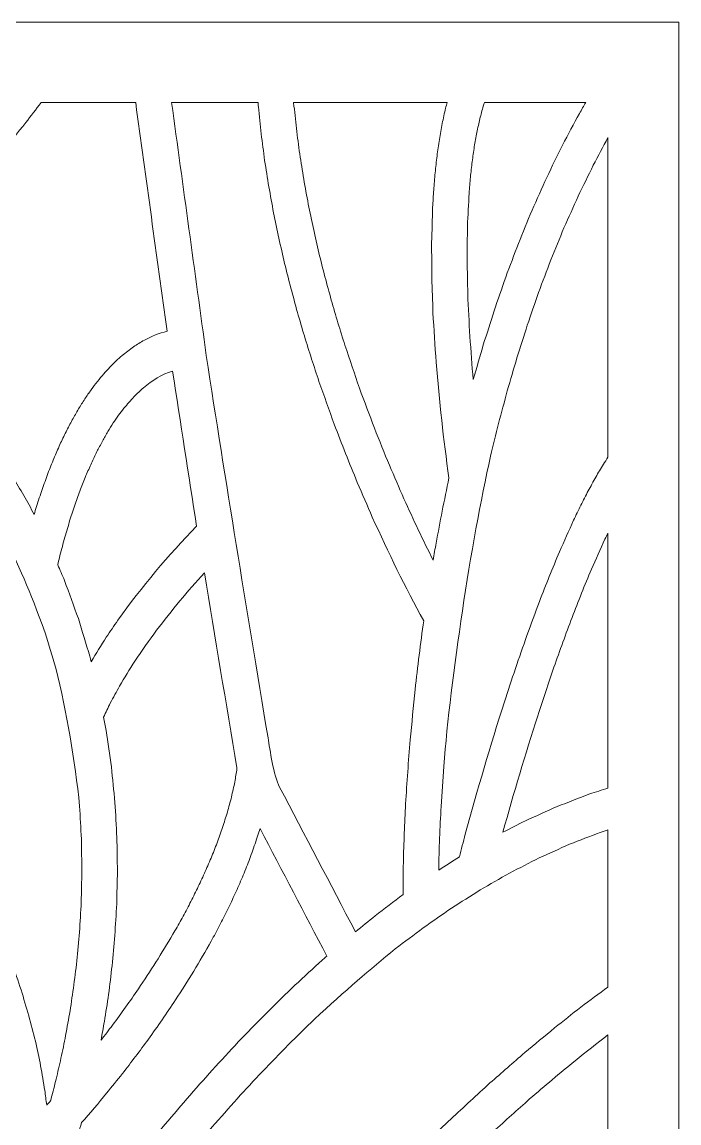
# Model space of a CAD drawing. Header units: centimetres. Extents: x -27.5 to -16.1, y -5.3 to 9.5.
# Drawn here: x -18.112 to -16.116, y 6.158 to 9.5 of the extents above; entities that cross this region are included whole.
import ezdxf

# ---------------------------------------------------------------- set-up
doc = ezdxf.new("R2010")
doc.units = ezdxf.units.CM
doc.header["$MEASUREMENT"] = 0
doc.layers.add('layer 1', color=7, linetype='Continuous')

msp = doc.modelspace()

# ---------------------------------------------------------------- linework, layer by layer
at = {"layer": 'layer 1', "color": 7, "lineweight": 9}
for points, knots in [([(-16.11632, -5.25446), (-17.93148, -5.25446), (-19.74665, -5.25446), (-21.56181, -5.25446), (-21.56181, -5.25446), (-21.56181, -0.3363), (-21.56181, 4.58185), (-21.56181, 9.5), (-21.56181, 9.5), (-19.74665, 9.5), (-17.93148, 9.5), (-16.11632, 9.5), (-16.11632, 9.5), (-16.11632, 4.58185), (-16.11632, -0.3363), (-16.11632, -5.25446)], [0, 0, 0, 0, 0.2, 0.2, 0.2, 0.2, 0.4, 0.4, 0.4, 0.4, 0.6, 0.6, 0.6, 0.6, 1, 1, 1, 1]), ([(-18.07502, 8.00494), (-18.07259, 8.0131), (-18.07016, 8.02126), (-18.06773, 8.02942), (-18.06773, 8.02942), (-18.06203, 8.04677), (-18.05633, 8.06412), (-18.05063, 8.08146), (-18.05063, 8.08146), (-18.04476, 8.09766), (-18.0389, 8.11386), (-18.03304, 8.13006), (-18.03304, 8.13006), (-18.02704, 8.14515), (-18.02103, 8.16024), (-18.01503, 8.17533), (-18.01503, 8.17533), (-18.00891, 8.18935), (-18.00279, 8.20337), (-17.99667, 8.2174), (-17.99667, 8.2174), (-17.99045, 8.23039), (-17.98423, 8.24339), (-17.97801, 8.25639), (-17.97801, 8.25639), (-17.97172, 8.2684), (-17.96543, 8.28041), (-17.95913, 8.29241), (-17.95913, 8.29241), (-17.95278, 8.30348), (-17.94643, 8.31454), (-17.94008, 8.3256), (-17.94008, 8.3256), (-17.9337, 8.33575), (-17.92732, 8.3459), (-17.92094, 8.35605), (-17.92094, 8.35605), (-17.91454, 8.36533), (-17.90815, 8.3746), (-17.90176, 8.38388), (-17.90176, 8.38388), (-17.89538, 8.39232), (-17.889, 8.40076), (-17.88262, 8.40921), (-17.88262, 8.40921), (-17.87627, 8.41685), (-17.86993, 8.42449), (-17.86359, 8.43213), (-17.86359, 8.43213), (-17.85731, 8.43901), (-17.85103, 8.44589), (-17.84475, 8.45276), (-17.84475, 8.45276), (-17.83855, 8.45892), (-17.83236, 8.46507), (-17.82617, 8.47122), (-17.82617, 8.47122), (-17.82009, 8.47668), (-17.81401, 8.48213), (-17.80793, 8.48759), (-17.80793, 8.48759), (-17.79623, 8.49658), (-17.78453, 8.50558), (-17.77283, 8.51457), (-17.77283, 8.51457), (-17.76193, 8.52124), (-17.75104, 8.52792), (-17.74014, 8.53459), (-17.74014, 8.53459), (-17.71789, 8.54586), (-17.69532, 8.55602), (-17.67127, 8.56118), (-17.67127, 8.56118), (-17.703, 8.79266), (-17.73473, 9.02414), (-17.76647, 9.25562), (-17.76647, 9.25562), (-17.86225, 9.25562), (-17.95804, 9.25562), (-18.05383, 9.25562), (-18.05383, 9.25562), (-18.06908, 9.23511), (-18.08453, 9.21483), (-18.10012, 9.19459), (-18.10012, 9.19459), (-18.12534, 9.1635), (-18.15056, 9.13242), (-18.17577, 9.10133), (-18.17577, 9.10133), (-18.19125, 9.08326), (-18.20673, 9.06518), (-18.2222, 9.04711), (-18.2222, 9.04711), (-18.23953, 9.02766), (-18.25686, 9.00821), (-18.27419, 8.98876), (-18.27419, 8.98876), (-18.29333, 8.96818), (-18.31246, 8.9476), (-18.3316, 8.92702), (-18.3316, 8.92702), (-18.3525, 8.90555), (-18.3734, 8.88407), (-18.3943, 8.8626), (-18.3943, 8.8626), (-18.41691, 8.84047), (-18.43953, 8.81834), (-18.46214, 8.79621), (-18.46214, 8.79621), (-18.48644, 8.77366), (-18.51073, 8.75112), (-18.53502, 8.72857), (-18.53502, 8.72857), (-18.55803, 8.7084), (-18.58104, 8.68823), (-18.60405, 8.66806), (-18.60405, 8.66806), (-18.53433, 8.60534), (-18.48725, 8.55952), (-18.41135, 8.48226), (-18.41135, 8.48226), (-18.37974, 8.44578), (-18.34814, 8.40931), (-18.31653, 8.37284), (-18.31653, 8.37284), (-18.28823, 8.33571), (-18.25993, 8.29858), (-18.23164, 8.26145), (-18.23164, 8.26145), (-18.2065, 8.22381), (-18.18136, 8.18616), (-18.15622, 8.14851), (-18.15622, 8.14851), (-18.1341, 8.11048), (-18.11198, 8.07245), (-18.08986, 8.03443), (-18.08986, 8.03443), (-18.08491, 8.0246), (-18.07997, 8.01477), (-18.07502, 8.00494)], [0, 0, 0, 0, 0.0277778, 0.0277778, 0.0277778, 0.0277778, 0.0555556, 0.0555556, 0.0555556, 0.0555556, 0.0833333, 0.0833333, 0.0833333, 0.0833333, 0.1111111, 0.1111111, 0.1111111, 0.1111111, 0.1388889, 0.1388889, 0.1388889, 0.1388889, 0.1666667, 0.1666667, 0.1666667, 0.1666667, 0.1944444, 0.1944444, 0.1944444, 0.1944444, 0.2222222, 0.2222222, 0.2222222, 0.2222222, 0.25, 0.25, 0.25, 0.25, 0.2777778, 0.2777778, 0.2777778, 0.2777778, 0.3055556, 0.3055556, 0.3055556, 0.3055556, 0.3333333, 0.3333333, 0.3333333, 0.3333333, 0.3611111, 0.3611111, 0.3611111, 0.3611111, 0.3888889, 0.3888889, 0.3888889, 0.3888889, 0.4166667, 0.4166667, 0.4166667, 0.4166667, 0.4444444, 0.4444444, 0.4444444, 0.4444444, 0.4722222, 0.4722222, 0.4722222, 0.4722222, 0.5, 0.5, 0.5, 0.5, 0.5277778, 0.5277778, 0.5277778, 0.5277778, 0.5555556, 0.5555556, 0.5555556, 0.5555556, 0.5833333, 0.5833333, 0.5833333, 0.5833333, 0.6111111, 0.6111111, 0.6111111, 0.6111111, 0.6388889, 0.6388889, 0.6388889, 0.6388889, 0.6666667, 0.6666667, 0.6666667, 0.6666667, 0.6944444, 0.6944444, 0.6944444, 0.6944444, 0.7222222, 0.7222222, 0.7222222, 0.7222222, 0.75, 0.75, 0.75, 0.75, 0.7777778, 0.7777778, 0.7777778, 0.7777778, 0.8055556, 0.8055556, 0.8055556, 0.8055556, 0.8333333, 0.8333333, 0.8333333, 0.8333333, 0.8611111, 0.8611111, 0.8611111, 0.8611111, 0.8888889, 0.8888889, 0.8888889, 0.8888889, 0.9166667, 0.9166667, 0.9166667, 0.9166667, 0.9444444, 0.9444444, 0.9444444, 0.9444444, 1, 1, 1, 1]), ([(-16.95351, 6.94891), (-16.95201, 7.00831), (-16.94952, 7.06753), (-16.94651, 7.12687), (-16.94651, 7.12687), (-16.94262, 7.19163), (-16.93799, 7.25617), (-16.9328, 7.32081), (-16.9328, 7.32081), (-16.92784, 7.37178), (-16.92289, 7.42275), (-16.91793, 7.47371), (-16.91793, 7.47371), (-16.90989, 7.54358), (-16.90153, 7.61328), (-16.89167, 7.68286), (-16.89167, 7.68286), (-16.94848, 7.78448), (-16.99916, 7.89046), (-17.04777, 7.99733), (-17.04777, 7.99733), (-17.06294, 8.03228), (-17.0781, 8.06722), (-17.09327, 8.10217), (-17.09327, 8.10217), (-17.11748, 8.16088), (-17.14081, 8.21976), (-17.16351, 8.27925), (-17.16351, 8.27925), (-17.17893, 8.32251), (-17.19435, 8.36577), (-17.20977, 8.40903), (-17.20977, 8.40903), (-17.21726, 8.43171), (-17.22475, 8.45438), (-17.23225, 8.47706), (-17.23225, 8.47706), (-17.23952, 8.50038), (-17.2468, 8.52369), (-17.25407, 8.54701), (-17.25407, 8.54701), (-17.26107, 8.57092), (-17.26807, 8.59484), (-17.27508, 8.61875), (-17.27508, 8.61875), (-17.28175, 8.64322), (-17.28842, 8.6677), (-17.2951, 8.69217), (-17.2951, 8.69217), (-17.30139, 8.71715), (-17.30768, 8.74214), (-17.31398, 8.76712), (-17.31398, 8.76712), (-17.31983, 8.79258), (-17.32569, 8.81804), (-17.33155, 8.8435), (-17.33155, 8.8435), (-17.33691, 8.86938), (-17.34228, 8.89527), (-17.34764, 8.92116), (-17.34764, 8.92116), (-17.35246, 8.94744), (-17.35727, 8.97372), (-17.36209, 9), (-17.36209, 9), (-17.36631, 9.02662), (-17.37052, 9.05325), (-17.37474, 9.07987), (-17.37474, 9.07987), (-17.37829, 9.1068), (-17.38185, 9.13373), (-17.3854, 9.16066), (-17.3854, 9.16066), (-17.38824, 9.18786), (-17.39108, 9.21505), (-17.39392, 9.24225), (-17.39392, 9.24225), (-17.39426, 9.2467), (-17.39459, 9.25116), (-17.39493, 9.25562), (-17.39493, 9.25562), (-17.4824, 9.25562), (-17.56987, 9.25562), (-17.65734, 9.25562), (-17.65734, 9.25562), (-17.62227, 8.99979), (-17.5872, 8.74396), (-17.55213, 8.48812), (-17.55213, 8.48812), (-17.49209, 8.10033), (-17.43201, 7.73301), (-17.36448, 7.3269), (-17.36448, 7.3269), (-17.35852, 7.29105), (-17.34814, 7.21393), (-17.32918, 7.17773), (-17.32918, 7.17773), (-17.25248, 7.03136), (-17.17579, 6.88499), (-17.09909, 6.73862), (-17.09909, 6.73862), (-17.07913, 6.75484), (-17.05917, 6.77107), (-17.0392, 6.78729), (-17.0392, 6.78729), (-17.01084, 6.80869), (-16.98248, 6.83008), (-16.95412, 6.85148), (-16.95412, 6.85148), (-16.95417, 6.88397), (-16.95408, 6.91639), (-16.95351, 6.94891)], [0, 0, 0, 0, 0.0344828, 0.0344828, 0.0344828, 0.0344828, 0.0689655, 0.0689655, 0.0689655, 0.0689655, 0.1034483, 0.1034483, 0.1034483, 0.1034483, 0.137931, 0.137931, 0.137931, 0.137931, 0.1724138, 0.1724138, 0.1724138, 0.1724138, 0.2068966, 0.2068966, 0.2068966, 0.2068966, 0.2413793, 0.2413793, 0.2413793, 0.2413793, 0.2758621, 0.2758621, 0.2758621, 0.2758621, 0.3103448, 0.3103448, 0.3103448, 0.3103448, 0.3448276, 0.3448276, 0.3448276, 0.3448276, 0.3793103, 0.3793103, 0.3793103, 0.3793103, 0.4137931, 0.4137931, 0.4137931, 0.4137931, 0.4482759, 0.4482759, 0.4482759, 0.4482759, 0.4827586, 0.4827586, 0.4827586, 0.4827586, 0.5172414, 0.5172414, 0.5172414, 0.5172414, 0.5517241, 0.5517241, 0.5517241, 0.5517241, 0.5862069, 0.5862069, 0.5862069, 0.5862069, 0.6206897, 0.6206897, 0.6206897, 0.6206897, 0.6551724, 0.6551724, 0.6551724, 0.6551724, 0.6896552, 0.6896552, 0.6896552, 0.6896552, 0.7241379, 0.7241379, 0.7241379, 0.7241379, 0.7586207, 0.7586207, 0.7586207, 0.7586207, 0.7931034, 0.7931034, 0.7931034, 0.7931034, 0.8275862, 0.8275862, 0.8275862, 0.8275862, 0.862069, 0.862069, 0.862069, 0.862069, 0.8965517, 0.8965517, 0.8965517, 0.8965517, 0.9310345, 0.9310345, 0.9310345, 0.9310345, 1, 1, 1, 1]), ([(-17.28671, 9.25562), (-17.28668, 9.25529), (-17.28666, 9.25496), (-17.28663, 9.25463), (-17.28663, 9.25463), (-17.28392, 9.22872), (-17.28122, 9.2028), (-17.27851, 9.17689), (-17.27851, 9.17689), (-17.27511, 9.15116), (-17.27172, 9.12543), (-17.26832, 9.0997), (-17.26832, 9.0997), (-17.26429, 9.0742), (-17.26025, 9.04871), (-17.25621, 9.02321), (-17.25621, 9.02321), (-17.25159, 8.99799), (-17.24697, 8.97278), (-17.24235, 8.94756), (-17.24235, 8.94756), (-17.23719, 8.92266), (-17.23203, 8.89777), (-17.22687, 8.87288), (-17.22687, 8.87288), (-17.22123, 8.84835), (-17.21559, 8.82383), (-17.20995, 8.7993), (-17.20995, 8.7993), (-17.20387, 8.7752), (-17.1978, 8.75109), (-17.19173, 8.72698), (-17.19173, 8.72698), (-17.18528, 8.70333), (-17.17883, 8.67968), (-17.17238, 8.65604), (-17.17238, 8.65604), (-17.1656, 8.63289), (-17.15883, 8.60975), (-17.15205, 8.58661), (-17.15205, 8.58661), (-17.14501, 8.56403), (-17.13796, 8.54144), (-17.13091, 8.51885), (-17.13091, 8.51885), (-17.11622, 8.47551), (-17.10152, 8.43217), (-17.08682, 8.38883), (-17.08682, 8.38883), (-17.07168, 8.34825), (-17.05653, 8.30766), (-17.04139, 8.26708), (-17.04139, 8.26708), (-17.02622, 8.2296), (-17.01105, 8.19213), (-16.99589, 8.15465), (-16.99589, 8.15465), (-16.98113, 8.12065), (-16.96638, 8.08665), (-16.95162, 8.05265), (-16.95162, 8.05265), (-16.92309, 7.98991), (-16.89393, 7.92774), (-16.863, 7.86648), (-16.863, 7.86648), (-16.86002, 7.88378), (-16.85705, 7.90108), (-16.85407, 7.91838), (-16.85407, 7.91838), (-16.84798, 7.95067), (-16.8419, 7.98296), (-16.83581, 8.01525), (-16.83581, 8.01525), (-16.82884, 8.04893), (-16.82188, 8.08261), (-16.81492, 8.11629), (-16.81492, 8.11629), (-16.83173, 8.23286), (-16.84421, 8.34983), (-16.85398, 8.46742), (-16.85398, 8.46742), (-16.85767, 8.5176), (-16.86083, 8.5677), (-16.86347, 8.61798), (-16.86347, 8.61798), (-16.86466, 8.6531), (-16.86586, 8.68823), (-16.86706, 8.72336), (-16.86706, 8.72336), (-16.86725, 8.75906), (-16.86745, 8.79476), (-16.86765, 8.83047), (-16.86765, 8.83047), (-16.86661, 8.86611), (-16.86557, 8.90175), (-16.86453, 8.9374), (-16.86453, 8.9374), (-16.86347, 8.955), (-16.86241, 8.9726), (-16.86136, 8.99021), (-16.86136, 8.99021), (-16.85989, 9.00756), (-16.85843, 9.02492), (-16.85697, 9.04228), (-16.85697, 9.04228), (-16.85507, 9.05931), (-16.85317, 9.07634), (-16.85127, 9.09338), (-16.85127, 9.09338), (-16.8489, 9.11002), (-16.84653, 9.12666), (-16.84416, 9.1433), (-16.84416, 9.1433), (-16.84128, 9.15947), (-16.83839, 9.17565), (-16.83551, 9.19183), (-16.83551, 9.19183), (-16.83207, 9.20747), (-16.82862, 9.22311), (-16.82518, 9.23875), (-16.82518, 9.23875), (-16.82367, 9.24437), (-16.82216, 9.25), (-16.82064, 9.25562), (-16.82064, 9.25562), (-16.976, 9.25562), (-17.13135, 9.25562), (-17.28671, 9.25562)], [0, 0, 0, 0, 0.030303, 0.030303, 0.030303, 0.030303, 0.0606061, 0.0606061, 0.0606061, 0.0606061, 0.0909091, 0.0909091, 0.0909091, 0.0909091, 0.1212121, 0.1212121, 0.1212121, 0.1212121, 0.1515152, 0.1515152, 0.1515152, 0.1515152, 0.1818182, 0.1818182, 0.1818182, 0.1818182, 0.2121212, 0.2121212, 0.2121212, 0.2121212, 0.2424242, 0.2424242, 0.2424242, 0.2424242, 0.2727273, 0.2727273, 0.2727273, 0.2727273, 0.3030303, 0.3030303, 0.3030303, 0.3030303, 0.3333333, 0.3333333, 0.3333333, 0.3333333, 0.3636364, 0.3636364, 0.3636364, 0.3636364, 0.3939394, 0.3939394, 0.3939394, 0.3939394, 0.4242424, 0.4242424, 0.4242424, 0.4242424, 0.4545455, 0.4545455, 0.4545455, 0.4545455, 0.4848485, 0.4848485, 0.4848485, 0.4848485, 0.5151515, 0.5151515, 0.5151515, 0.5151515, 0.5454545, 0.5454545, 0.5454545, 0.5454545, 0.5757576, 0.5757576, 0.5757576, 0.5757576, 0.6060606, 0.6060606, 0.6060606, 0.6060606, 0.6363636, 0.6363636, 0.6363636, 0.6363636, 0.6666667, 0.6666667, 0.6666667, 0.6666667, 0.6969697, 0.6969697, 0.6969697, 0.6969697, 0.7272727, 0.7272727, 0.7272727, 0.7272727, 0.7575758, 0.7575758, 0.7575758, 0.7575758, 0.7878788, 0.7878788, 0.7878788, 0.7878788, 0.8181818, 0.8181818, 0.8181818, 0.8181818, 0.8484848, 0.8484848, 0.8484848, 0.8484848, 0.8787879, 0.8787879, 0.8787879, 0.8787879, 0.9090909, 0.9090909, 0.9090909, 0.9090909, 0.9393939, 0.9393939, 0.9393939, 0.9393939, 1, 1, 1, 1]), ([(-16.70727, 9.25562), (-16.70846, 9.25199), (-16.70965, 9.24836), (-16.71084, 9.24473), (-16.71084, 9.24473), (-16.7143, 9.23186), (-16.71777, 9.219), (-16.72123, 9.20613), (-16.72123, 9.20613), (-16.72425, 9.1924), (-16.72727, 9.17866), (-16.73029, 9.16493), (-16.73029, 9.16493), (-16.73288, 9.15044), (-16.73546, 9.13594), (-16.73805, 9.12145), (-16.73805, 9.12145), (-16.74021, 9.10629), (-16.74237, 9.09113), (-16.74453, 9.07598), (-16.74453, 9.07598), (-16.74628, 9.06026), (-16.74803, 9.04453), (-16.74978, 9.02881), (-16.74978, 9.02881), (-16.75115, 9.01262), (-16.75251, 8.99644), (-16.75387, 8.98025), (-16.75387, 8.98025), (-16.75552, 8.94684), (-16.75717, 8.91344), (-16.75882, 8.88004), (-16.75882, 8.88004), (-16.75919, 8.84589), (-16.75956, 8.81174), (-16.75994, 8.77758), (-16.75994, 8.77758), (-16.75924, 8.7434), (-16.75854, 8.70923), (-16.75784, 8.67505), (-16.75784, 8.67505), (-16.75432, 8.58823), (-16.74913, 8.50179), (-16.7412, 8.41534), (-16.7412, 8.41534), (-16.731, 8.45034), (-16.72081, 8.48534), (-16.71062, 8.52034), (-16.71062, 8.52034), (-16.69973, 8.55459), (-16.68886, 8.58884), (-16.67798, 8.62309), (-16.67798, 8.62309), (-16.66616, 8.65726), (-16.65434, 8.69144), (-16.64252, 8.72561), (-16.64252, 8.72561), (-16.62972, 8.7596), (-16.61693, 8.79358), (-16.60413, 8.82757), (-16.60413, 8.82757), (-16.59031, 8.86124), (-16.57649, 8.89492), (-16.56267, 8.9286), (-16.56267, 8.9286), (-16.54779, 8.96185), (-16.53291, 8.99511), (-16.51803, 9.02836), (-16.51803, 9.02836), (-16.50205, 9.06108), (-16.48607, 9.09379), (-16.47008, 9.12651), (-16.47008, 9.12651), (-16.45295, 9.15857), (-16.43582, 9.19063), (-16.41869, 9.22269), (-16.41869, 9.22269), (-16.41226, 9.23367), (-16.40584, 9.24464), (-16.39941, 9.25562), (-16.39941, 9.25562), (-16.50203, 9.25562), (-16.60465, 9.25562), (-16.70727, 9.25562)], [0, 0, 0, 0, 0.0454545, 0.0454545, 0.0454545, 0.0454545, 0.0909091, 0.0909091, 0.0909091, 0.0909091, 0.1363636, 0.1363636, 0.1363636, 0.1363636, 0.1818182, 0.1818182, 0.1818182, 0.1818182, 0.2272727, 0.2272727, 0.2272727, 0.2272727, 0.2727273, 0.2727273, 0.2727273, 0.2727273, 0.3181818, 0.3181818, 0.3181818, 0.3181818, 0.3636364, 0.3636364, 0.3636364, 0.3636364, 0.4090909, 0.4090909, 0.4090909, 0.4090909, 0.4545455, 0.4545455, 0.4545455, 0.4545455, 0.5, 0.5, 0.5, 0.5, 0.5454545, 0.5454545, 0.5454545, 0.5454545, 0.5909091, 0.5909091, 0.5909091, 0.5909091, 0.6363636, 0.6363636, 0.6363636, 0.6363636, 0.6818182, 0.6818182, 0.6818182, 0.6818182, 0.7272727, 0.7272727, 0.7272727, 0.7272727, 0.7727273, 0.7727273, 0.7727273, 0.7727273, 0.8181818, 0.8181818, 0.8181818, 0.8181818, 0.8636364, 0.8636364, 0.8636364, 0.8636364, 0.9090909, 0.9090909, 0.9090909, 0.9090909, 1, 1, 1, 1]), ([(-16.33198, 9.14905), (-16.34691, 9.12112), (-16.36183, 9.09318), (-16.37676, 9.06525), (-16.37676, 9.06525), (-16.39209, 9.03388), (-16.40742, 9.0025), (-16.42275, 8.97112), (-16.42275, 8.97112), (-16.43705, 8.93915), (-16.45136, 8.90717), (-16.46567, 8.8752), (-16.46567, 8.8752), (-16.47899, 8.84274), (-16.4923, 8.81028), (-16.50562, 8.77782), (-16.50562, 8.77782), (-16.51798, 8.74499), (-16.53035, 8.71216), (-16.54271, 8.67933), (-16.54271, 8.67933), (-16.55415, 8.64625), (-16.56559, 8.61318), (-16.57703, 8.5801), (-16.57703, 8.5801), (-16.58758, 8.54688), (-16.59813, 8.51367), (-16.60868, 8.48046), (-16.60868, 8.48046), (-16.61837, 8.44723), (-16.62807, 8.414), (-16.63777, 8.38077), (-16.63777, 8.38077), (-16.64664, 8.34764), (-16.65552, 8.31451), (-16.66439, 8.28138), (-16.66439, 8.28138), (-16.67249, 8.24847), (-16.68058, 8.21556), (-16.68867, 8.18265), (-16.68867, 8.18265), (-16.74843, 7.91749), (-16.80941, 7.50887), (-16.83096, 7.24073), (-16.83096, 7.24073), (-16.8336, 7.20022), (-16.83624, 7.15971), (-16.83889, 7.11921), (-16.83889, 7.11921), (-16.84216, 7.05478), (-16.84512, 6.99032), (-16.84608, 6.9258), (-16.84608, 6.9258), (-16.82517, 6.93907), (-16.80425, 6.95235), (-16.78334, 6.96563), (-16.78334, 6.96563), (-16.7774, 6.98867), (-16.77143, 7.01171), (-16.76531, 7.0347), (-16.76531, 7.0347), (-16.72888, 7.16986), (-16.68906, 7.30355), (-16.64664, 7.43644), (-16.64664, 7.43644), (-16.62457, 7.50404), (-16.60181, 7.57118), (-16.57821, 7.63812), (-16.57821, 7.63812), (-16.56554, 7.67243), (-16.55288, 7.70674), (-16.54022, 7.74106), (-16.54022, 7.74106), (-16.52053, 7.79183), (-16.50031, 7.8421), (-16.47931, 7.89221), (-16.47931, 7.89221), (-16.46502, 7.92407), (-16.45073, 7.95594), (-16.43645, 7.98781), (-16.43645, 7.98781), (-16.4291, 8.00297), (-16.42175, 8.01814), (-16.4144, 8.03331), (-16.4144, 8.03331), (-16.40693, 8.04785), (-16.39945, 8.0624), (-16.39198, 8.07695), (-16.39198, 8.07695), (-16.38438, 8.09079), (-16.37677, 8.10464), (-16.36917, 8.11849), (-16.36917, 8.11849), (-16.36144, 8.13156), (-16.3537, 8.14463), (-16.34597, 8.15771), (-16.34597, 8.15771), (-16.34131, 8.16494), (-16.33664, 8.17218), (-16.33198, 8.17942), (-16.33198, 8.17942), (-16.33198, 8.50263), (-16.33198, 8.82584), (-16.33198, 9.14905)], [0, 0, 0, 0, 0.037037, 0.037037, 0.037037, 0.037037, 0.0740741, 0.0740741, 0.0740741, 0.0740741, 0.1111111, 0.1111111, 0.1111111, 0.1111111, 0.1481481, 0.1481481, 0.1481481, 0.1481481, 0.1851852, 0.1851852, 0.1851852, 0.1851852, 0.2222222, 0.2222222, 0.2222222, 0.2222222, 0.2592593, 0.2592593, 0.2592593, 0.2592593, 0.2962963, 0.2962963, 0.2962963, 0.2962963, 0.3333333, 0.3333333, 0.3333333, 0.3333333, 0.3703704, 0.3703704, 0.3703704, 0.3703704, 0.4074074, 0.4074074, 0.4074074, 0.4074074, 0.4444444, 0.4444444, 0.4444444, 0.4444444, 0.4814815, 0.4814815, 0.4814815, 0.4814815, 0.5185185, 0.5185185, 0.5185185, 0.5185185, 0.5555556, 0.5555556, 0.5555556, 0.5555556, 0.5925926, 0.5925926, 0.5925926, 0.5925926, 0.6296296, 0.6296296, 0.6296296, 0.6296296, 0.6666667, 0.6666667, 0.6666667, 0.6666667, 0.7037037, 0.7037037, 0.7037037, 0.7037037, 0.7407407, 0.7407407, 0.7407407, 0.7407407, 0.7777778, 0.7777778, 0.7777778, 0.7777778, 0.8148148, 0.8148148, 0.8148148, 0.8148148, 0.8518519, 0.8518519, 0.8518519, 0.8518519, 0.8888889, 0.8888889, 0.8888889, 0.8888889, 0.9259259, 0.9259259, 0.9259259, 0.9259259, 1, 1, 1, 1]), ([(-17.90167, 7.5583), (-17.88674, 7.58346), (-17.87148, 7.60813), (-17.85569, 7.63267), (-17.85569, 7.63267), (-17.84397, 7.64986), (-17.83226, 7.66705), (-17.82054, 7.68424), (-17.82054, 7.68424), (-17.74746, 7.78609), (-17.66783, 7.88215), (-17.58132, 7.96955), (-17.58132, 7.96955), (-17.60562, 8.12647), (-17.62991, 8.2834), (-17.65421, 8.44033), (-17.65421, 8.44033), (-17.68722, 8.43152), (-17.71573, 8.41206), (-17.74306, 8.38994), (-17.74306, 8.38994), (-17.75261, 8.3809), (-17.76215, 8.37187), (-17.7717, 8.36283), (-17.7717, 8.36283), (-17.78192, 8.35108), (-17.79213, 8.33932), (-17.80235, 8.32756), (-17.80235, 8.32756), (-17.80766, 8.32054), (-17.81296, 8.31352), (-17.81827, 8.3065), (-17.81827, 8.3065), (-17.82367, 8.29865), (-17.82908, 8.29081), (-17.83449, 8.28296), (-17.83449, 8.28296), (-17.83997, 8.27424), (-17.84545, 8.26552), (-17.85094, 8.2568), (-17.85094, 8.2568), (-17.85647, 8.24716), (-17.86201, 8.23752), (-17.86754, 8.22787), (-17.86754, 8.22787), (-17.8731, 8.21727), (-17.87866, 8.20666), (-17.88422, 8.19605), (-17.88422, 8.19605), (-17.88979, 8.18442), (-17.89535, 8.1728), (-17.90091, 8.16117), (-17.90091, 8.16117), (-17.90645, 8.14849), (-17.91198, 8.1358), (-17.91752, 8.12312), (-17.91752, 8.12312), (-17.923, 8.10933), (-17.92849, 8.09554), (-17.93397, 8.08175), (-17.93397, 8.08175), (-17.93938, 8.06682), (-17.94478, 8.05188), (-17.95019, 8.03694), (-17.95019, 8.03694), (-17.95549, 8.02081), (-17.96079, 8.00468), (-17.9661, 7.98856), (-17.9661, 7.98856), (-17.97127, 7.97119), (-17.97644, 7.95383), (-17.98161, 7.93646), (-17.98161, 7.93646), (-17.98662, 7.91782), (-17.99164, 7.89918), (-17.99665, 7.88053), (-17.99665, 7.88053), (-17.99888, 7.87133), (-18.00111, 7.86212), (-18.00333, 7.85291), (-18.00333, 7.85291), (-17.99638, 7.83677), (-17.98942, 7.82064), (-17.98247, 7.80451), (-17.98247, 7.80451), (-17.96849, 7.76618), (-17.95451, 7.72785), (-17.94053, 7.68952), (-17.94053, 7.68952), (-17.92895, 7.65137), (-17.91738, 7.61322), (-17.9058, 7.57507), (-17.9058, 7.57507), (-17.90443, 7.56948), (-17.90305, 7.56389), (-17.90167, 7.5583)], [0, 0, 0, 0, 0.04, 0.04, 0.04, 0.04, 0.08, 0.08, 0.08, 0.08, 0.12, 0.12, 0.12, 0.12, 0.16, 0.16, 0.16, 0.16, 0.2, 0.2, 0.2, 0.2, 0.24, 0.24, 0.24, 0.24, 0.28, 0.28, 0.28, 0.28, 0.32, 0.32, 0.32, 0.32, 0.36, 0.36, 0.36, 0.36, 0.4, 0.4, 0.4, 0.4, 0.44, 0.44, 0.44, 0.44, 0.48, 0.48, 0.48, 0.48, 0.52, 0.52, 0.52, 0.52, 0.56, 0.56, 0.56, 0.56, 0.6, 0.6, 0.6, 0.6, 0.64, 0.64, 0.64, 0.64, 0.68, 0.68, 0.68, 0.68, 0.72, 0.72, 0.72, 0.72, 0.76, 0.76, 0.76, 0.76, 0.8, 0.8, 0.8, 0.8, 0.84, 0.84, 0.84, 0.84, 0.88, 0.88, 0.88, 0.88, 0.92, 0.92, 0.92, 0.92, 1, 1, 1, 1]), ([(-18.03536, 6.21408), (-18.03185, 6.21796), (-18.02835, 6.22184), (-18.02485, 6.22574), (-18.02485, 6.22574), (-18.02473, 6.22616), (-18.02461, 6.22659), (-18.02449, 6.22702), (-18.02449, 6.22702), (-18.0196, 6.24592), (-18.0147, 6.26483), (-18.00981, 6.28373), (-18.00981, 6.28373), (-18.0049, 6.30465), (-18, 6.32557), (-17.99509, 6.34649), (-17.99509, 6.34649), (-17.99033, 6.3693), (-17.98557, 6.39211), (-17.98081, 6.41492), (-17.98081, 6.41492), (-17.97634, 6.43949), (-17.97187, 6.46406), (-17.96741, 6.48863), (-17.96741, 6.48863), (-17.96339, 6.51483), (-17.95937, 6.54103), (-17.95535, 6.56723), (-17.95535, 6.56723), (-17.95194, 6.59494), (-17.94852, 6.62264), (-17.94511, 6.65035), (-17.94511, 6.65035), (-17.94245, 6.67943), (-17.93979, 6.70851), (-17.93712, 6.73759), (-17.93712, 6.73759), (-17.93537, 6.76792), (-17.93361, 6.79824), (-17.93186, 6.82857), (-17.93186, 6.82857), (-17.93115, 6.86002), (-17.93045, 6.89147), (-17.92975, 6.92292), (-17.92975, 6.92292), (-17.93026, 6.95536), (-17.93077, 6.98781), (-17.93127, 7.02025), (-17.93127, 7.02025), (-17.93313, 7.05357), (-17.935, 7.08688), (-17.93686, 7.12019), (-17.93686, 7.12019), (-17.9505, 7.25825), (-17.97562, 7.40416), (-18.0088, 7.53873), (-18.0088, 7.53873), (-18.01968, 7.57458), (-18.03056, 7.61043), (-18.04144, 7.64628), (-18.04144, 7.64628), (-18.09146, 7.78344), (-18.11468, 7.83706), (-18.18181, 7.97047), (-18.18181, 7.97047), (-18.18874, 7.98239), (-18.19567, 7.9943), (-18.2026, 8.00622), (-18.2026, 8.00622), (-18.20828, 7.99237), (-18.214, 7.97854), (-18.21976, 7.96473), (-18.21976, 7.96473), (-18.26649, 7.85347), (-18.3161, 7.74374), (-18.37039, 7.63694), (-18.37039, 7.63694), (-18.40982, 7.56102), (-18.45225, 7.48742), (-18.50007, 7.4179), (-18.50007, 7.4179), (-18.47899, 7.37994), (-18.45733, 7.34241), (-18.43596, 7.30467), (-18.43596, 7.30467), (-18.38983, 7.22181), (-18.34729, 7.13722), (-18.3073, 7.05037), (-18.3073, 7.05037), (-18.24701, 6.91755), (-18.19277, 6.78151), (-18.14204, 6.64368), (-18.14204, 6.64368), (-18.13287, 6.61665), (-18.1237, 6.58963), (-18.11453, 6.56261), (-18.11453, 6.56261), (-18.10667, 6.53633), (-18.09881, 6.51005), (-18.09095, 6.48377), (-18.09095, 6.48377), (-18.08436, 6.4581), (-18.07776, 6.43244), (-18.07116, 6.40678), (-18.07116, 6.40678), (-18.06579, 6.38162), (-18.06041, 6.35646), (-18.05503, 6.3313), (-18.05503, 6.3313), (-18.05082, 6.30653), (-18.04661, 6.28177), (-18.04241, 6.257), (-18.04241, 6.257), (-18.04054, 6.24217), (-18.03867, 6.22734), (-18.0368, 6.21252), (-18.0368, 6.21252), (-18.03632, 6.21304), (-18.03584, 6.21356), (-18.03536, 6.21408)], [0, 0, 0, 0, 0.0322581, 0.0322581, 0.0322581, 0.0322581, 0.0645161, 0.0645161, 0.0645161, 0.0645161, 0.0967742, 0.0967742, 0.0967742, 0.0967742, 0.1290323, 0.1290323, 0.1290323, 0.1290323, 0.1612903, 0.1612903, 0.1612903, 0.1612903, 0.1935484, 0.1935484, 0.1935484, 0.1935484, 0.2258065, 0.2258065, 0.2258065, 0.2258065, 0.2580645, 0.2580645, 0.2580645, 0.2580645, 0.2903226, 0.2903226, 0.2903226, 0.2903226, 0.3225806, 0.3225806, 0.3225806, 0.3225806, 0.3548387, 0.3548387, 0.3548387, 0.3548387, 0.3870968, 0.3870968, 0.3870968, 0.3870968, 0.4193548, 0.4193548, 0.4193548, 0.4193548, 0.4516129, 0.4516129, 0.4516129, 0.4516129, 0.483871, 0.483871, 0.483871, 0.483871, 0.516129, 0.516129, 0.516129, 0.516129, 0.5483871, 0.5483871, 0.5483871, 0.5483871, 0.5806452, 0.5806452, 0.5806452, 0.5806452, 0.6129032, 0.6129032, 0.6129032, 0.6129032, 0.6451613, 0.6451613, 0.6451613, 0.6451613, 0.6774194, 0.6774194, 0.6774194, 0.6774194, 0.7096774, 0.7096774, 0.7096774, 0.7096774, 0.7419355, 0.7419355, 0.7419355, 0.7419355, 0.7741935, 0.7741935, 0.7741935, 0.7741935, 0.8064516, 0.8064516, 0.8064516, 0.8064516, 0.8387097, 0.8387097, 0.8387097, 0.8387097, 0.8709677, 0.8709677, 0.8709677, 0.8709677, 0.9032258, 0.9032258, 0.9032258, 0.9032258, 0.9354839, 0.9354839, 0.9354839, 0.9354839, 1, 1, 1, 1]), ([(-16.33198, 7.94897), (-16.3351, 7.94271), (-16.33822, 7.93645), (-16.34135, 7.93019), (-16.34135, 7.93019), (-16.355, 7.89974), (-16.36865, 7.8693), (-16.3823, 7.83885), (-16.3823, 7.83885), (-16.40262, 7.79036), (-16.42218, 7.74172), (-16.44123, 7.69258), (-16.44123, 7.69258), (-16.45998, 7.64256), (-16.4782, 7.59243), (-16.49599, 7.54197), (-16.49599, 7.54197), (-16.51282, 7.49293), (-16.52926, 7.4438), (-16.54537, 7.39447), (-16.54537, 7.39447), (-16.58271, 7.27746), (-16.61855, 7.1596), (-16.65101, 7.04066), (-16.65101, 7.04066), (-16.62825, 7.0523), (-16.60549, 7.06395), (-16.58273, 7.07559), (-16.58273, 7.07559), (-16.55051, 7.09006), (-16.51828, 7.10452), (-16.48605, 7.11899), (-16.48605, 7.11899), (-16.45319, 7.13166), (-16.42034, 7.14433), (-16.38748, 7.157), (-16.38748, 7.157), (-16.36898, 7.16296), (-16.35048, 7.16891), (-16.33198, 7.17487), (-16.33198, 7.17487), (-16.33198, 7.4329), (-16.33198, 7.69093), (-16.33198, 7.94897)], [0, 0, 0, 0, 0.0833333, 0.0833333, 0.0833333, 0.0833333, 0.1666667, 0.1666667, 0.1666667, 0.1666667, 0.25, 0.25, 0.25, 0.25, 0.3333333, 0.3333333, 0.3333333, 0.3333333, 0.4166667, 0.4166667, 0.4166667, 0.4166667, 0.5, 0.5, 0.5, 0.5, 0.5833333, 0.5833333, 0.5833333, 0.5833333, 0.6666667, 0.6666667, 0.6666667, 0.6666667, 0.75, 0.75, 0.75, 0.75, 0.8333333, 0.8333333, 0.8333333, 0.8333333, 1, 1, 1, 1]), ([(-17.87165, 6.40977), (-17.86004, 6.42475), (-17.84851, 6.4398), (-17.83704, 6.45495), (-17.83704, 6.45495), (-17.81019, 6.49136), (-17.78393, 6.52808), (-17.75804, 6.56538), (-17.75804, 6.56538), (-17.74036, 6.59223), (-17.72267, 6.61909), (-17.70498, 6.64594), (-17.70498, 6.64594), (-17.68776, 6.67428), (-17.67054, 6.70262), (-17.65331, 6.73096), (-17.65331, 6.73096), (-17.64503, 6.74559), (-17.63674, 6.76021), (-17.62846, 6.77484), (-17.62846, 6.77484), (-17.62047, 6.78972), (-17.61249, 6.80459), (-17.6045, 6.81947), (-17.6045, 6.81947), (-17.59688, 6.83456), (-17.58925, 6.84964), (-17.58163, 6.86473), (-17.58163, 6.86473), (-17.57442, 6.87998), (-17.56722, 6.89523), (-17.56001, 6.91048), (-17.56001, 6.91048), (-17.55328, 6.92586), (-17.54656, 6.94123), (-17.53983, 6.95661), (-17.53983, 6.95661), (-17.53364, 6.97206), (-17.52745, 6.98751), (-17.52126, 7.00297), (-17.52126, 7.00297), (-17.51567, 7.01845), (-17.51007, 7.03394), (-17.50448, 7.04943), (-17.50448, 7.04943), (-17.49953, 7.0649), (-17.49459, 7.08037), (-17.48964, 7.09585), (-17.48964, 7.09585), (-17.48541, 7.11126), (-17.48117, 7.12668), (-17.47693, 7.14209), (-17.47693, 7.14209), (-17.47344, 7.1574), (-17.46996, 7.17271), (-17.46648, 7.18802), (-17.46648, 7.18802), (-17.46404, 7.2018), (-17.46161, 7.21558), (-17.45917, 7.22936), (-17.45917, 7.22936), (-17.45917, 7.23175), (-17.45917, 7.23414), (-17.45917, 7.23653), (-17.45917, 7.23653), (-17.49202, 7.4336), (-17.52488, 7.63067), (-17.55772, 7.82774), (-17.55772, 7.82774), (-17.60868, 7.77244), (-17.65674, 7.71441), (-17.70283, 7.65389), (-17.70283, 7.65389), (-17.72567, 7.62303), (-17.74768, 7.59183), (-17.76916, 7.55974), (-17.76916, 7.55974), (-17.78514, 7.53491), (-17.80054, 7.50994), (-17.81558, 7.48437), (-17.81558, 7.48437), (-17.82491, 7.46718), (-17.83424, 7.44999), (-17.84357, 7.4328), (-17.84357, 7.4328), (-17.85061, 7.41855), (-17.85738, 7.40431), (-17.86392, 7.38993), (-17.86392, 7.38993), (-17.86131, 7.37644), (-17.85869, 7.36294), (-17.85607, 7.34944), (-17.85607, 7.34944), (-17.85075, 7.31265), (-17.84542, 7.27586), (-17.8401, 7.23907), (-17.8401, 7.23907), (-17.83654, 7.203), (-17.83297, 7.16693), (-17.82941, 7.13086), (-17.82941, 7.13086), (-17.82744, 7.09564), (-17.82547, 7.06042), (-17.8235, 7.02519), (-17.8235, 7.02519), (-17.82297, 6.99095), (-17.82243, 6.9567), (-17.8219, 6.92246), (-17.8219, 6.92246), (-17.82264, 6.88932), (-17.82337, 6.85617), (-17.82411, 6.82303), (-17.82411, 6.82303), (-17.82596, 6.79111), (-17.82781, 6.7592), (-17.82966, 6.72728), (-17.82966, 6.72728), (-17.83245, 6.69672), (-17.83525, 6.66615), (-17.83805, 6.63559), (-17.83805, 6.63559), (-17.84163, 6.6065), (-17.84522, 6.57741), (-17.84881, 6.54832), (-17.84881, 6.54832), (-17.85302, 6.52082), (-17.85724, 6.49333), (-17.86145, 6.46584), (-17.86145, 6.46584), (-17.86485, 6.44715), (-17.86825, 6.42846), (-17.87165, 6.40977)], [0, 0, 0, 0, 0.0294118, 0.0294118, 0.0294118, 0.0294118, 0.0588235, 0.0588235, 0.0588235, 0.0588235, 0.0882353, 0.0882353, 0.0882353, 0.0882353, 0.1176471, 0.1176471, 0.1176471, 0.1176471, 0.1470588, 0.1470588, 0.1470588, 0.1470588, 0.1764706, 0.1764706, 0.1764706, 0.1764706, 0.2058824, 0.2058824, 0.2058824, 0.2058824, 0.2352941, 0.2352941, 0.2352941, 0.2352941, 0.2647059, 0.2647059, 0.2647059, 0.2647059, 0.2941176, 0.2941176, 0.2941176, 0.2941176, 0.3235294, 0.3235294, 0.3235294, 0.3235294, 0.3529412, 0.3529412, 0.3529412, 0.3529412, 0.3823529, 0.3823529, 0.3823529, 0.3823529, 0.4117647, 0.4117647, 0.4117647, 0.4117647, 0.4411765, 0.4411765, 0.4411765, 0.4411765, 0.4705882, 0.4705882, 0.4705882, 0.4705882, 0.5, 0.5, 0.5, 0.5, 0.5294118, 0.5294118, 0.5294118, 0.5294118, 0.5588235, 0.5588235, 0.5588235, 0.5588235, 0.5882353, 0.5882353, 0.5882353, 0.5882353, 0.6176471, 0.6176471, 0.6176471, 0.6176471, 0.6470588, 0.6470588, 0.6470588, 0.6470588, 0.6764706, 0.6764706, 0.6764706, 0.6764706, 0.7058824, 0.7058824, 0.7058824, 0.7058824, 0.7352941, 0.7352941, 0.7352941, 0.7352941, 0.7647059, 0.7647059, 0.7647059, 0.7647059, 0.7941176, 0.7941176, 0.7941176, 0.7941176, 0.8235294, 0.8235294, 0.8235294, 0.8235294, 0.8529412, 0.8529412, 0.8529412, 0.8529412, 0.8823529, 0.8823529, 0.8823529, 0.8823529, 0.9117647, 0.9117647, 0.9117647, 0.9117647, 0.9411765, 0.9411765, 0.9411765, 0.9411765, 1, 1, 1, 1]), ([(-17.38887, 7.05232), (-17.39386, 7.0367), (-17.39885, 7.02108), (-17.40384, 7.00546), (-17.40384, 7.00546), (-17.40997, 6.98849), (-17.4161, 6.97152), (-17.42223, 6.95455), (-17.42223, 6.95455), (-17.42896, 6.93777), (-17.43568, 6.92099), (-17.4424, 6.9042), (-17.4424, 6.9042), (-17.44965, 6.88763), (-17.4569, 6.87106), (-17.46415, 6.8545), (-17.46415, 6.8545), (-17.47186, 6.83817), (-17.47958, 6.82184), (-17.48729, 6.80551), (-17.48729, 6.80551), (-17.49541, 6.78946), (-17.50352, 6.7734), (-17.51164, 6.75735), (-17.51164, 6.75735), (-17.52009, 6.74159), (-17.52855, 6.72584), (-17.53701, 6.71008), (-17.53701, 6.71008), (-17.55469, 6.6796), (-17.57238, 6.64912), (-17.59007, 6.61864), (-17.59007, 6.61864), (-17.60838, 6.58974), (-17.6267, 6.56085), (-17.64502, 6.53195), (-17.64502, 6.53195), (-17.6721, 6.49159), (-17.6996, 6.4519), (-17.72779, 6.41254), (-17.72779, 6.41254), (-17.75371, 6.37739), (-17.77993, 6.34271), (-17.80664, 6.30833), (-17.80664, 6.30833), (-17.82262, 6.28845), (-17.83861, 6.26857), (-17.8546, 6.24869), (-17.8546, 6.24869), (-17.87964, 6.21854), (-17.9049, 6.18861), (-17.93071, 6.15932), (-17.93071, 6.15932), (-17.93725, 6.13695), (-17.9438, 6.11459), (-17.95034, 6.09223), (-17.95034, 6.09223), (-17.96201, 6.05635), (-17.97389, 6.02083), (-17.98733, 5.98576), (-17.98733, 5.98576), (-18.02271, 5.89703), (-18.02434, 5.91325), (-18.03158, 5.81805), (-18.03158, 5.81805), (-18.03502, 5.78021), (-18.03897, 5.74259), (-18.0434, 5.70488), (-18.0434, 5.70488), (-18.04454, 5.69604), (-18.04571, 5.68722), (-18.04689, 5.6784), (-18.04689, 5.6784), (-18.02432, 5.7091), (-18.00175, 5.73981), (-17.97918, 5.77052), (-17.97918, 5.77052), (-17.95541, 5.80211), (-17.93163, 5.83371), (-17.90786, 5.86531), (-17.90786, 5.86531), (-17.88372, 5.89658), (-17.85957, 5.92784), (-17.83542, 5.95911), (-17.83542, 5.95911), (-17.81089, 5.98996), (-17.78635, 6.02081), (-17.76182, 6.05166), (-17.76182, 6.05166), (-17.73687, 6.08202), (-17.71193, 6.11237), (-17.68699, 6.14272), (-17.68699, 6.14272), (-17.66163, 6.1725), (-17.63627, 6.20227), (-17.61091, 6.23204), (-17.61091, 6.23204), (-17.58512, 6.26115), (-17.55932, 6.29025), (-17.53353, 6.31936), (-17.53353, 6.31936), (-17.50728, 6.34772), (-17.48104, 6.37608), (-17.45479, 6.40444), (-17.45479, 6.40444), (-17.42808, 6.43196), (-17.40137, 6.45949), (-17.37466, 6.48702), (-17.37466, 6.48702), (-17.34747, 6.51363), (-17.32028, 6.54024), (-17.29308, 6.56685), (-17.29308, 6.56685), (-17.26539, 6.59246), (-17.2377, 6.61807), (-17.21001, 6.64367), (-17.21001, 6.64367), (-17.20194, 6.6507), (-17.19386, 6.65772), (-17.18579, 6.66474), (-17.18579, 6.66474), (-17.25348, 6.79393), (-17.32118, 6.92312), (-17.38887, 7.05232)], [0, 0, 0, 0, 0.03125, 0.03125, 0.03125, 0.03125, 0.0625, 0.0625, 0.0625, 0.0625, 0.09375, 0.09375, 0.09375, 0.09375, 0.125, 0.125, 0.125, 0.125, 0.15625, 0.15625, 0.15625, 0.15625, 0.1875, 0.1875, 0.1875, 0.1875, 0.21875, 0.21875, 0.21875, 0.21875, 0.25, 0.25, 0.25, 0.25, 0.28125, 0.28125, 0.28125, 0.28125, 0.3125, 0.3125, 0.3125, 0.3125, 0.34375, 0.34375, 0.34375, 0.34375, 0.375, 0.375, 0.375, 0.375, 0.40625, 0.40625, 0.40625, 0.40625, 0.4375, 0.4375, 0.4375, 0.4375, 0.46875, 0.46875, 0.46875, 0.46875, 0.5, 0.5, 0.5, 0.5, 0.53125, 0.53125, 0.53125, 0.53125, 0.5625, 0.5625, 0.5625, 0.5625, 0.59375, 0.59375, 0.59375, 0.59375, 0.625, 0.625, 0.625, 0.625, 0.65625, 0.65625, 0.65625, 0.65625, 0.6875, 0.6875, 0.6875, 0.6875, 0.71875, 0.71875, 0.71875, 0.71875, 0.75, 0.75, 0.75, 0.75, 0.78125, 0.78125, 0.78125, 0.78125, 0.8125, 0.8125, 0.8125, 0.8125, 0.84375, 0.84375, 0.84375, 0.84375, 0.875, 0.875, 0.875, 0.875, 0.90625, 0.90625, 0.90625, 0.90625, 0.9375, 0.9375, 0.9375, 0.9375, 1, 1, 1, 1]), ([(-16.33198, 7.04784), (-16.33977, 7.04533), (-16.34756, 7.04283), (-16.35535, 7.04032), (-16.35535, 7.04032), (-16.3865, 7.02831), (-16.41765, 7.01629), (-16.4488, 7.00428), (-16.4488, 7.00428), (-16.47942, 6.99053), (-16.51005, 6.97679), (-16.54067, 6.96304), (-16.54067, 6.96304), (-16.57078, 6.94764), (-16.6009, 6.93223), (-16.63101, 6.91683), (-16.63101, 6.91683), (-16.66063, 6.89984), (-16.69025, 6.88285), (-16.71987, 6.86586), (-16.71987, 6.86586), (-16.749, 6.84737), (-16.77814, 6.82887), (-16.80728, 6.81038), (-16.80728, 6.81038), (-16.83594, 6.79045), (-16.86461, 6.77052), (-16.89327, 6.7506), (-16.89327, 6.7506), (-16.92147, 6.72932), (-16.94968, 6.70804), (-16.97788, 6.68676), (-16.97788, 6.68676), (-17.05338, 6.62541), (-17.12982, 6.55995), (-17.22374, 6.47326), (-17.22374, 6.47326), (-17.2502, 6.44736), (-17.27667, 6.42146), (-17.30313, 6.39557), (-17.30313, 6.39557), (-17.32919, 6.36871), (-17.35524, 6.34186), (-17.3813, 6.31501), (-17.3813, 6.31501), (-17.40696, 6.28729), (-17.43261, 6.25957), (-17.45827, 6.23184), (-17.45827, 6.23184), (-17.48353, 6.20333), (-17.5088, 6.17482), (-17.53407, 6.14631), (-17.53407, 6.14631), (-17.55896, 6.11709), (-17.58385, 6.08787), (-17.60873, 6.05865), (-17.60873, 6.05865), (-17.63326, 6.02881), (-17.65778, 5.99897), (-17.6823, 5.96912), (-17.6823, 5.96912), (-17.70646, 5.93874), (-17.73063, 5.90835), (-17.7548, 5.87797), (-17.7548, 5.87797), (-17.77862, 5.84713), (-17.80244, 5.81628), (-17.82626, 5.78544), (-17.82626, 5.78544), (-17.84974, 5.75422), (-17.87323, 5.723), (-17.89672, 5.69178), (-17.89672, 5.69178), (-17.94274, 5.62854), (-17.98876, 5.5653), (-18.03478, 5.50206), (-18.03478, 5.50206), (-18.10216, 5.40692), (-18.16893, 5.31132), (-18.23528, 5.21524), (-18.23528, 5.21524), (-18.33207, 5.07394), (-18.42821, 4.93205), (-18.52497, 4.79072), (-18.52497, 4.79072), (-18.45783, 4.71739), (-18.39072, 4.64402), (-18.32359, 4.57067), (-18.32359, 4.57067), (-18.27468, 4.51724), (-18.22474, 4.46513), (-18.17385, 4.41412), (-18.17385, 4.41412), (-18.15907, 4.43978), (-18.14429, 4.46544), (-18.12951, 4.4911), (-18.12951, 4.4911), (-18.10193, 4.53691), (-18.07436, 4.58273), (-18.04679, 4.62855), (-18.04679, 4.62855), (-18.01907, 4.6727), (-17.99135, 4.71684), (-17.96364, 4.76099), (-17.96364, 4.76099), (-17.93585, 4.80348), (-17.90806, 4.84597), (-17.88027, 4.88846), (-17.88027, 4.88846), (-17.85248, 4.92931), (-17.82469, 4.97015), (-17.79691, 5.011), (-17.79691, 5.011), (-17.76919, 5.0502), (-17.74147, 5.08941), (-17.71375, 5.12862), (-17.71375, 5.12862), (-17.68617, 5.16621), (-17.65859, 5.2038), (-17.63101, 5.24138), (-17.63101, 5.24138), (-17.60365, 5.27736), (-17.57628, 5.31333), (-17.54891, 5.34931), (-17.54891, 5.34931), (-17.52183, 5.38368), (-17.49474, 5.41805), (-17.46766, 5.45243), (-17.46766, 5.45243), (-17.44093, 5.48521), (-17.4142, 5.518), (-17.38746, 5.55079), (-17.38746, 5.55079), (-17.36116, 5.582), (-17.33485, 5.6132), (-17.30854, 5.64441), (-17.30854, 5.64441), (-17.28273, 5.67406), (-17.25691, 5.7037), (-17.2311, 5.73334), (-17.2311, 5.73334), (-17.20585, 5.76143), (-17.1806, 5.78952), (-17.15535, 5.81761), (-17.15535, 5.81761), (-17.13074, 5.84416), (-17.10612, 5.8707), (-17.08151, 5.89725), (-17.08151, 5.89725), (-17.0576, 5.92227), (-17.03369, 5.94728), (-17.00978, 5.9723), (-17.00978, 5.9723), (-16.98665, 5.9958), (-16.96352, 6.01929), (-16.94039, 6.04279), (-16.94039, 6.04279), (-16.9181, 6.06478), (-16.89582, 6.08677), (-16.87354, 6.10876), (-16.87354, 6.10876), (-16.85217, 6.12925), (-16.8308, 6.14975), (-16.80944, 6.17024), (-16.80944, 6.17024), (-16.76974, 6.20679), (-16.73004, 6.24333), (-16.69034, 6.27988), (-16.69034, 6.27988), (-16.65515, 6.31058), (-16.61997, 6.34128), (-16.58479, 6.37198), (-16.58479, 6.37198), (-16.55468, 6.39693), (-16.52458, 6.42188), (-16.49448, 6.44682), (-16.49448, 6.44682), (-16.44111, 6.48939), (-16.38748, 6.53152), (-16.33198, 6.57047), (-16.33198, 6.57047), (-16.33198, 6.72959), (-16.33198, 6.88872), (-16.33198, 7.04784)], [0, 0, 0, 0, 0.0212766, 0.0212766, 0.0212766, 0.0212766, 0.0425532, 0.0425532, 0.0425532, 0.0425532, 0.0638298, 0.0638298, 0.0638298, 0.0638298, 0.0851064, 0.0851064, 0.0851064, 0.0851064, 0.106383, 0.106383, 0.106383, 0.106383, 0.1276596, 0.1276596, 0.1276596, 0.1276596, 0.1489362, 0.1489362, 0.1489362, 0.1489362, 0.1702128, 0.1702128, 0.1702128, 0.1702128, 0.1914894, 0.1914894, 0.1914894, 0.1914894, 0.212766, 0.212766, 0.212766, 0.212766, 0.2340426, 0.2340426, 0.2340426, 0.2340426, 0.2553191, 0.2553191, 0.2553191, 0.2553191, 0.2765957, 0.2765957, 0.2765957, 0.2765957, 0.2978723, 0.2978723, 0.2978723, 0.2978723, 0.3191489, 0.3191489, 0.3191489, 0.3191489, 0.3404255, 0.3404255, 0.3404255, 0.3404255, 0.3617021, 0.3617021, 0.3617021, 0.3617021, 0.3829787, 0.3829787, 0.3829787, 0.3829787, 0.4042553, 0.4042553, 0.4042553, 0.4042553, 0.4255319, 0.4255319, 0.4255319, 0.4255319, 0.4468085, 0.4468085, 0.4468085, 0.4468085, 0.4680851, 0.4680851, 0.4680851, 0.4680851, 0.4893617, 0.4893617, 0.4893617, 0.4893617, 0.5106383, 0.5106383, 0.5106383, 0.5106383, 0.5319149, 0.5319149, 0.5319149, 0.5319149, 0.5531915, 0.5531915, 0.5531915, 0.5531915, 0.5744681, 0.5744681, 0.5744681, 0.5744681, 0.5957447, 0.5957447, 0.5957447, 0.5957447, 0.6170213, 0.6170213, 0.6170213, 0.6170213, 0.6382979, 0.6382979, 0.6382979, 0.6382979, 0.6595745, 0.6595745, 0.6595745, 0.6595745, 0.6808511, 0.6808511, 0.6808511, 0.6808511, 0.7021277, 0.7021277, 0.7021277, 0.7021277, 0.7234043, 0.7234043, 0.7234043, 0.7234043, 0.7446809, 0.7446809, 0.7446809, 0.7446809, 0.7659574, 0.7659574, 0.7659574, 0.7659574, 0.787234, 0.787234, 0.787234, 0.787234, 0.8085106, 0.8085106, 0.8085106, 0.8085106, 0.8297872, 0.8297872, 0.8297872, 0.8297872, 0.8510638, 0.8510638, 0.8510638, 0.8510638, 0.8723404, 0.8723404, 0.8723404, 0.8723404, 0.893617, 0.893617, 0.893617, 0.893617, 0.9148936, 0.9148936, 0.9148936, 0.9148936, 0.9361702, 0.9361702, 0.9361702, 0.9361702, 0.9574468, 0.9574468, 0.9574468, 0.9574468, 1, 1, 1, 1]), ([(-16.33198, 6.42536), (-16.36568, 6.39999), (-16.39884, 6.37368), (-16.43189, 6.34732), (-16.43189, 6.34732), (-16.47841, 6.30928), (-16.52431, 6.27059), (-16.56999, 6.23127), (-16.56999, 6.23127), (-16.60677, 6.19832), (-16.64355, 6.16536), (-16.68032, 6.13241), (-16.68032, 6.13241), (-16.70033, 6.11375), (-16.72033, 6.09509), (-16.74033, 6.07643), (-16.74033, 6.07643), (-16.76132, 6.0563), (-16.78231, 6.03618), (-16.80329, 6.01605), (-16.80329, 6.01605), (-16.82519, 5.99444), (-16.84709, 5.97283), (-16.86899, 5.95122), (-16.86899, 5.95122), (-16.89173, 5.92812), (-16.91447, 5.90502), (-16.93721, 5.88192), (-16.93721, 5.88192), (-16.96073, 5.85731), (-16.98424, 5.83271), (-17.00776, 5.80811), (-17.00776, 5.80811), (-17.03197, 5.78199), (-17.05619, 5.75587), (-17.0804, 5.72975), (-17.0804, 5.72975), (-17.10525, 5.70211), (-17.1301, 5.67447), (-17.15494, 5.64683), (-17.15494, 5.64683), (-17.18035, 5.61765), (-17.20576, 5.58847), (-17.23117, 5.55929), (-17.23117, 5.55929), (-17.25707, 5.52857), (-17.28297, 5.49784), (-17.30887, 5.46712), (-17.30887, 5.46712), (-17.33519, 5.43484), (-17.36151, 5.40256), (-17.38783, 5.37027), (-17.38783, 5.37027), (-17.41451, 5.33642), (-17.44118, 5.30257), (-17.46785, 5.26872), (-17.46785, 5.26872), (-17.4948, 5.23329), (-17.52176, 5.19786), (-17.54871, 5.16243), (-17.54871, 5.16243), (-17.57588, 5.1254), (-17.60304, 5.08838), (-17.6302, 5.05136), (-17.6302, 5.05136), (-17.65751, 5.01274), (-17.68481, 4.97411), (-17.71212, 4.93549), (-17.71212, 4.93549), (-17.7395, 4.89525), (-17.76687, 4.85501), (-17.79425, 4.81478), (-17.79425, 4.81478), (-17.82162, 4.77292), (-17.849, 4.73106), (-17.87638, 4.68919), (-17.87638, 4.68919), (-17.90368, 4.6457), (-17.93099, 4.6022), (-17.9583, 4.5587), (-17.9583, 4.5587), (-17.98547, 4.51356), (-18.01264, 4.46842), (-18.03981, 4.42327), (-18.03981, 4.42327), (-18.05716, 4.39315), (-18.07451, 4.36302), (-18.09187, 4.33289), (-18.09187, 4.33289), (-18.00645, 4.24897), (-17.92102, 4.16505), (-17.8356, 4.08112), (-17.8356, 4.08112), (-17.82533, 4.08761), (-17.81507, 4.0941), (-17.80481, 4.10059), (-17.80481, 4.10059), (-17.73414, 4.14737), (-17.66631, 4.19936), (-17.59955, 4.25292), (-17.59955, 4.25292), (-17.45674, 4.36918), (-17.32003, 4.4945), (-17.17875, 4.61308), (-17.17875, 4.61308), (-17.13887, 4.64618), (-17.09881, 4.67913), (-17.0578, 4.71041), (-17.0578, 4.71041), (-17.03024, 4.73078), (-17.00173, 4.74792), (-16.97178, 4.7633), (-16.97178, 4.7633), (-16.94022, 4.77913), (-16.90802, 4.79277), (-16.8756, 4.80614), (-16.8756, 4.80614), (-16.83542, 4.8227), (-16.7966, 4.84116), (-16.75858, 4.86338), (-16.75858, 4.86338), (-16.73136, 4.87984), (-16.70551, 4.89772), (-16.68014, 4.91762), (-16.68014, 4.91762), (-16.67455, 4.92222), (-16.66895, 4.92681), (-16.66336, 4.9314), (-16.66336, 4.9314), (-16.60308, 4.98305), (-16.54968, 5.0426), (-16.49902, 5.10605), (-16.49902, 5.10605), (-16.4724, 5.14026), (-16.44704, 5.17516), (-16.42267, 5.21146), (-16.42267, 5.21146), (-16.39639, 5.2516), (-16.37087, 5.29268), (-16.35035, 5.33701), (-16.35035, 5.33701), (-16.34612, 5.34679), (-16.33198, 5.39723), (-16.33198, 5.40904), (-16.33198, 5.40904), (-16.33198, 5.74781), (-16.33198, 6.08658), (-16.33198, 6.42536)], [0, 0, 0, 0, 0.0263158, 0.0263158, 0.0263158, 0.0263158, 0.0526316, 0.0526316, 0.0526316, 0.0526316, 0.0789474, 0.0789474, 0.0789474, 0.0789474, 0.1052632, 0.1052632, 0.1052632, 0.1052632, 0.1315789, 0.1315789, 0.1315789, 0.1315789, 0.1578947, 0.1578947, 0.1578947, 0.1578947, 0.1842105, 0.1842105, 0.1842105, 0.1842105, 0.2105263, 0.2105263, 0.2105263, 0.2105263, 0.2368421, 0.2368421, 0.2368421, 0.2368421, 0.2631579, 0.2631579, 0.2631579, 0.2631579, 0.2894737, 0.2894737, 0.2894737, 0.2894737, 0.3157895, 0.3157895, 0.3157895, 0.3157895, 0.3421053, 0.3421053, 0.3421053, 0.3421053, 0.3684211, 0.3684211, 0.3684211, 0.3684211, 0.3947368, 0.3947368, 0.3947368, 0.3947368, 0.4210526, 0.4210526, 0.4210526, 0.4210526, 0.4473684, 0.4473684, 0.4473684, 0.4473684, 0.4736842, 0.4736842, 0.4736842, 0.4736842, 0.5, 0.5, 0.5, 0.5, 0.5263158, 0.5263158, 0.5263158, 0.5263158, 0.5526316, 0.5526316, 0.5526316, 0.5526316, 0.5789474, 0.5789474, 0.5789474, 0.5789474, 0.6052632, 0.6052632, 0.6052632, 0.6052632, 0.6315789, 0.6315789, 0.6315789, 0.6315789, 0.6578947, 0.6578947, 0.6578947, 0.6578947, 0.6842105, 0.6842105, 0.6842105, 0.6842105, 0.7105263, 0.7105263, 0.7105263, 0.7105263, 0.7368421, 0.7368421, 0.7368421, 0.7368421, 0.7631579, 0.7631579, 0.7631579, 0.7631579, 0.7894737, 0.7894737, 0.7894737, 0.7894737, 0.8157895, 0.8157895, 0.8157895, 0.8157895, 0.8421053, 0.8421053, 0.8421053, 0.8421053, 0.8684211, 0.8684211, 0.8684211, 0.8684211, 0.8947368, 0.8947368, 0.8947368, 0.8947368, 0.9210526, 0.9210526, 0.9210526, 0.9210526, 0.9473684, 0.9473684, 0.9473684, 0.9473684, 1, 1, 1, 1])]:
    msp.add_open_spline(points, degree=3, knots=knots, dxfattribs=at)

doc.saveas('drawing.dxf')
